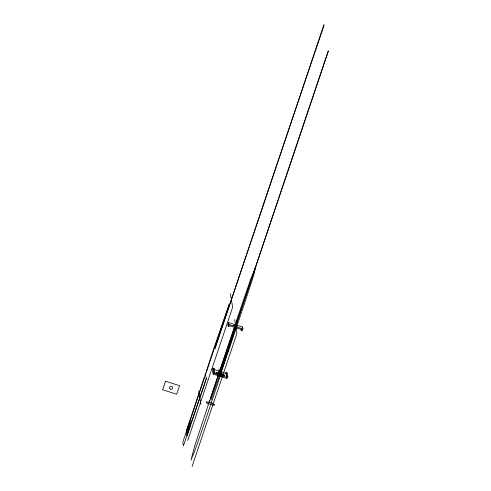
<?xml version="1.0" encoding="UTF-8"?>
<svg xmlns="http://www.w3.org/2000/svg" width="491" height="491" viewBox="0 0 491 491"><rect width="100%" height="100%" fill="white"/><g stroke="black" fill="none" stroke-linecap="round" stroke-linejoin="round"><path stroke-width="0.74" d="M205.226 374.995L212.143 353.502L229.26 304.168L206.343 372.11M209.54 401.079L209.651 400.619L194.712 446.055L190.944 460.196L195.412 449.148L206.343 417.491L220.048 376.609L228.229 350.335A72.65 7.034 -72.4 0 1 230.475 343.178L235.87 326.791M236.496 320.684L236.085 322.059M219.483 373.375L219.207 374.737M219.79 373.387L328.283 50.634M235.453 324.017L235.189 324.809M323.962 24.55L214.88 348.647L324.072 25.182M215.402 347.511L215.831 345.768L215.297 346.873M234.459 327.006L219.489 371.435M204.268 377.714L190.398 419.971L186.752 433.473L192.675 418.375L206.257 378.886L205.471 374.136L186.236 431.184L187.028 435.934L206.257 378.886M187.758 440.366L232.636 307.256L230.365 293.526M213.125 368.195L212.486 370.097L213.149 374.111L227.198 378.561L227.842 376.658L227.18 372.644L226.21 372.338L225.885 373.289L226.554 377.303L214.438 373.467L214.763 372.516L214.094 368.502L213.125 368.195L213.794 372.209L213.149 374.111M228.511 322.556L227.873 324.459L228.186 326.362L229.156 326.668L229.475 325.717L241.59 329.553L241.265 330.504L242.235 330.811L242.879 328.909L242.566 327.006L228.511 322.556L228.831 324.459L228.186 326.362M214.094 368.502L213.775 369.453L225.885 373.289M218.157 375.388L210.59 397.833L210.958 400.055L216.439 384.189A72.65 7.034 -72.4 0 1 218.796 377.696L219.483 375.848M218.501 374.369L218.839 373.356M218.378 375.351L210.688 398.097M218.722 374.332L219.029 373.43M219.563 371.847L234.538 327.417M219.219 374.731L328.387 51.267M192.079 466.45L236.957 333.334L234.68 319.61M242.241 327.957L242.566 327.006M226.554 377.303L226.873 376.352L226.21 372.338M210.179 399.57L209.553 401.239M205.833 373.559L205.244 375.149M219.698 375.271L228.186 351.906L245.844 299.535L253.632 275.414L255.885 266.398L250.649 279.336L236.386 320.758M236.981 326.312L235.643 325.404L234.195 325.257L236.981 326.312L233.434 325.171M220.655 373.829L221.159 373.719M228.831 324.459L242.879 328.909M213.794 372.209L214.763 372.516M226.873 376.352L227.842 376.658M219.722 373.602L219.164 373.406M241.056 329.234L241.265 330.504M218.968 369.048L219.342 371.313M198.726 391.143L200.929 404.449M235.183 325.711A5.106 0.497 -72.4 0 1 237.3 321.267A5.106 0.497 -72.4 0 1 234.944 329.271A5.106 0.497 -72.4 0 1 234.68 327.417M222.092 376.444A4.597 0.853 18.6 0 1 218.489 375.339M215.837 373.332A4.597 0.853 18.6 0 1 219.79 374.013A4.597 0.853 18.6 0 1 223.945 375.897M218.489 371.822L221.49 372.829L218.489 371.822M165.498 381.219L162.613 389.774L176.662 394.224L179.546 385.668L165.498 381.219M189.851 421.253L182.799 442.17L183.413 445.865L190.465 424.948L189.851 421.253M170.445 389.142A1.583 1.547 -9.4 0 0 172.654 387.54A1.583 1.547 -9.4 0 0 170.144 386.478A1.583 1.547 -9.4 0 0 170.445 389.142M207.761 403.381A4.597 0.853 18.6 0 0 214.671 404.989A4.597 0.853 18.6 0 0 208.565 402.092A4.597 0.853 18.6 0 0 207.761 403.381M217.556 373.841A4.597 0.853 18.6 0 0 224.583 375.541A4.597 0.853 18.6 0 0 218.661 372.657A4.597 0.853 18.6 0 0 217.556 373.841"/></g></svg>
